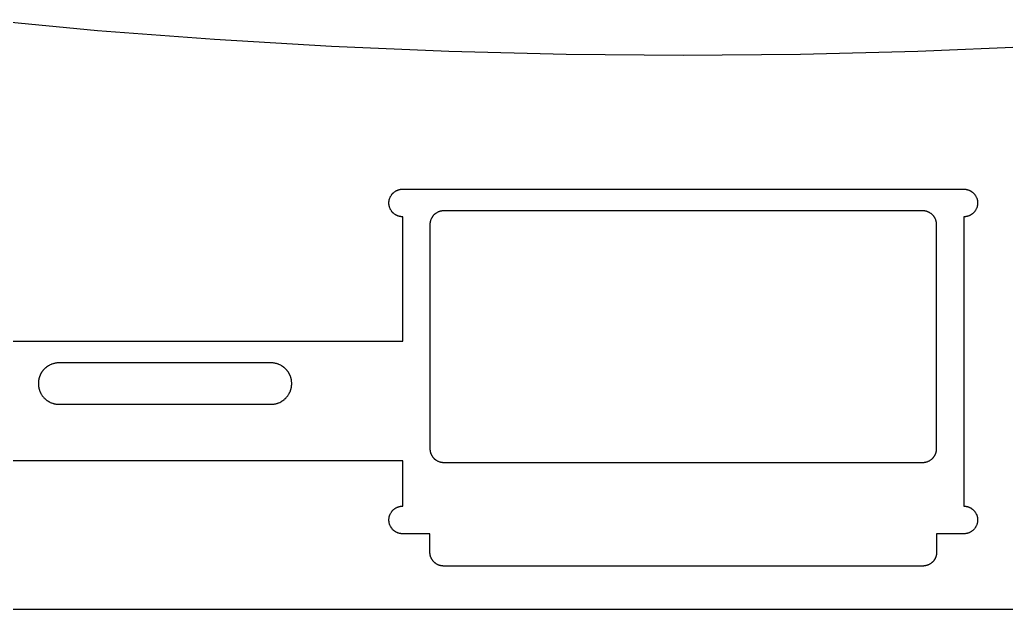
# Model space of a CAD drawing. Header units: metres. Extents: x 0 to 334, y 0 to 488.
# Drawn here: x 95 to 202.1, y 10.9 to 74.9 of the extents above; entities that cross this region are included whole.
import ezdxf

# ---------------------------------------------------------------- set-up
doc = ezdxf.new("R2010")
doc.units = ezdxf.units.M

msp = doc.modelspace()

# ---------------------------------------------------------------- linework, layer by layer
for p, q in [((103.434, 73.6982), (90.7607, 74.8848)), ((116.125, 72.7275), (103.434, 73.6982)), ((128.831, 71.9717), (116.125, 72.7275)), ((141.548, 71.4316), (128.831, 71.9717)), ((205.169, 71.9717), (192.452, 71.4316)), ((154.272, 71.1084), (141.548, 71.4316)), ((167, 71), (154.272, 71.1084)), ((179.728, 71.1084), (167, 71)), ((192.452, 71.4316), (179.728, 71.1084)), ((135.19, 55.6338), (135.226, 55.7041)), ((135.226, 55.7041), (135.238, 55.7275)), ((135.238, 55.7275), (135.251, 55.75)), ((135.251, 55.75), (135.292, 55.8174)), ((135.292, 55.8174), (135.321, 55.8604)), ((135.321, 55.8604), (135.337, 55.8818)), ((135.337, 55.8818), (135.352, 55.9023)), ((135.352, 55.9023), (135.368, 55.9238)), ((135.368, 55.9238), (135.385, 55.9443)), ((135.385, 55.9443), (135.401, 55.9639)), ((135.401, 55.9639), (135.418, 55.9844)), ((135.418, 55.9844), (135.453, 56.0234)), ((135.453, 56.0234), (135.471, 56.042)), ((135.471, 56.042), (135.508, 56.0791)), ((135.508, 56.0791), (135.527, 56.0967)), ((135.527, 56.0967), (135.546, 56.1143)), ((135.546, 56.1143), (135.565, 56.1318)), ((135.565, 56.1318), (135.586, 56.1494)), ((135.586, 56.1494), (135.606, 56.166)), ((135.606, 56.166), (135.627, 56.1816)), ((135.627, 56.1816), (135.647, 56.1982)), ((135.647, 56.1982), (135.668, 56.2139)), ((135.668, 56.2139), (135.711, 56.2432)), ((135.711, 56.2432), (135.733, 56.2578)), ((135.733, 56.2578), (135.755, 56.2725)), ((135.755, 56.2725), (135.777, 56.2861)), ((135.777, 56.2861), (135.8, 56.2988)), ((135.8, 56.2988), (135.823, 56.3115)), ((135.823, 56.3115), (135.846, 56.3242)), ((135.846, 56.3242), (135.869, 56.3369)), ((135.869, 56.3369), (135.893, 56.3486)), ((135.893, 56.3486), (135.939, 56.3701)), ((135.939, 56.3701), (135.964, 56.3809)), ((135.964, 56.3809), (136.013, 56.4004)), ((136.013, 56.4004), (136.062, 56.418)), ((136.062, 56.418), (136.087, 56.4268)), ((136.087, 56.4268), (136.111, 56.4346)), ((136.111, 56.4346), (136.137, 56.4414)), ((136.137, 56.4414), (136.162, 56.4492)), ((136.162, 56.4492), (136.188, 56.4551)), ((136.188, 56.4551), (136.213, 56.4619)), ((136.213, 56.4619), (136.238, 56.4668)), ((136.238, 56.4668), (136.264, 56.4727)), ((136.264, 56.4727), (136.289, 56.4775)), ((136.289, 56.4775), (136.315, 56.4814)), ((136.315, 56.4814), (136.341, 56.4854)), ((136.341, 56.4854), (136.367, 56.4893)), ((136.367, 56.4893), (136.394, 56.4922)), ((136.394, 56.4922), (136.419, 56.4941)), ((136.419, 56.4941), (136.472, 56.498)), ((136.472, 56.498), (136.523, 56.5)), ((136.523, 56.5), (197.477, 56.5)), ((197.477, 56.5), (197.528, 56.498)), ((197.528, 56.498), (197.581, 56.4941)), ((197.581, 56.4941), (197.606, 56.4922)), ((197.606, 56.4922), (197.633, 56.4893)), ((197.633, 56.4893), (197.659, 56.4854)), ((197.659, 56.4854), (197.685, 56.4814)), ((197.685, 56.4814), (197.711, 56.4775)), ((197.711, 56.4775), (197.736, 56.4727)), ((197.736, 56.4727), (197.762, 56.4668)), ((197.762, 56.4668), (197.787, 56.4619)), ((197.787, 56.4619), (197.812, 56.4551)), ((197.812, 56.4551), (197.838, 56.4492)), ((197.838, 56.4492), (197.863, 56.4414)), ((197.863, 56.4414), (197.889, 56.4346)), ((197.889, 56.4346), (197.913, 56.4268)), ((197.913, 56.4268), (197.938, 56.418)), ((197.938, 56.418), (197.987, 56.4004)), ((197.987, 56.4004), (198.036, 56.3809)), ((198.036, 56.3809), (198.061, 56.3701)), ((198.061, 56.3701), (198.107, 56.3486)), ((198.107, 56.3486), (198.131, 56.3369)), ((198.131, 56.3369), (198.154, 56.3242)), ((198.154, 56.3242), (198.177, 56.3115)), ((198.177, 56.3115), (198.2, 56.2988)), ((198.2, 56.2988), (198.223, 56.2861)), ((198.223, 56.2861), (198.245, 56.2725)), ((198.245, 56.2725), (198.267, 56.2578)), ((198.267, 56.2578), (198.289, 56.2432)), ((198.289, 56.2432), (198.332, 56.2139)), ((198.332, 56.2139), (198.353, 56.1982)), ((198.353, 56.1982), (198.373, 56.1816)), ((198.373, 56.1816), (198.394, 56.166)), ((198.394, 56.166), (198.414, 56.1494)), ((198.414, 56.1494), (198.435, 56.1318)), ((198.435, 56.1318), (198.454, 56.1143)), ((198.454, 56.1143), (198.473, 56.0967)), ((198.473, 56.0967), (198.492, 56.0791)), ((198.492, 56.0791), (198.529, 56.042)), ((198.529, 56.042), (198.547, 56.0234)), ((198.547, 56.0234), (198.582, 55.9844)), ((198.582, 55.9844), (198.599, 55.9639)), ((198.599, 55.9639), (198.615, 55.9443)), ((198.615, 55.9443), (198.632, 55.9238)), ((198.632, 55.9238), (198.648, 55.9023)), ((198.648, 55.9023), (198.663, 55.8818)), ((198.663, 55.8818), (198.679, 55.8604)), ((198.679, 55.8604), (198.708, 55.8174)), ((198.708, 55.8174), (198.749, 55.75)), ((198.749, 55.75), (198.762, 55.7275)), ((198.762, 55.7275), (198.774, 55.7041)), ((198.774, 55.7041), (198.81, 55.6338)), ((135.05, 55.0264), (135.052, 55.0781)), ((135.05, 54.9736), (135.05, 55.0264)), ((135.052, 54.9219), (135.05, 54.9736)), ((135.052, 55.0781), (135.056, 55.1309)), ((135.056, 54.8691), (135.052, 54.9219)), ((135.056, 55.1309), (135.059, 55.1572)), ((135.059, 54.8428), (135.056, 54.8691)), ((135.059, 55.1572), (135.062, 55.1826)), ((135.062, 54.8174), (135.059, 54.8428)), ((135.062, 55.1826), (135.064, 55.209)), ((135.064, 54.791), (135.062, 54.8174)), ((135.064, 55.209), (135.068, 55.2344)), ((135.068, 54.7656), (135.064, 54.791)), ((135.068, 55.2344), (135.073, 55.2607)), ((135.073, 54.7393), (135.068, 54.7656)), ((135.073, 55.2607), (135.077, 55.2861)), ((135.077, 54.7139), (135.073, 54.7393)), ((135.077, 55.2861), (135.083, 55.3115)), ((135.083, 54.6885), (135.077, 54.7139)), ((135.083, 55.3115), (135.089, 55.3379)), ((135.089, 54.6621), (135.083, 54.6885)), ((135.089, 55.3379), (135.095, 55.3633)), ((135.095, 54.6367), (135.089, 54.6621)), ((135.095, 55.3633), (135.102, 55.3887)), ((135.102, 54.6113), (135.095, 54.6367)), ((135.102, 55.3887), (135.108, 55.4131)), ((135.108, 55.4131), (135.115, 55.4385)), ((135.115, 55.4385), (135.123, 55.4639)), ((135.123, 55.4639), (135.149, 55.5371)), ((135.149, 55.5371), (135.169, 55.5859)), ((135.169, 55.5859), (135.18, 55.6104)), ((135.18, 55.6104), (135.19, 55.6338)), ((198.81, 55.6338), (198.82, 55.6104)), ((198.82, 55.6104), (198.831, 55.5859)), ((198.831, 55.5859), (198.851, 55.5371)), ((198.851, 55.5371), (198.877, 55.4639)), ((198.877, 55.4639), (198.885, 55.4385)), ((198.885, 55.4385), (198.892, 55.4131)), ((198.892, 55.4131), (198.898, 55.3887)), ((198.898, 55.3887), (198.905, 55.3633)), ((198.905, 54.6367), (198.898, 54.6113)), ((198.905, 55.3633), (198.911, 55.3379)), ((198.911, 54.6621), (198.905, 54.6367)), ((198.911, 55.3379), (198.917, 55.3115)), ((198.917, 54.6885), (198.911, 54.6621)), ((198.917, 55.3115), (198.923, 55.2861)), ((198.923, 54.7139), (198.917, 54.6885)), ((198.923, 55.2861), (198.927, 55.2607)), ((198.927, 54.7393), (198.923, 54.7139)), ((198.927, 55.2607), (198.932, 55.2344)), ((198.932, 54.7656), (198.927, 54.7393)), ((198.932, 55.2344), (198.936, 55.209)), ((198.936, 54.791), (198.932, 54.7656)), ((198.936, 55.209), (198.938, 55.1826)), ((198.938, 54.8174), (198.936, 54.791)), ((198.938, 55.1826), (198.941, 55.1572)), ((198.941, 54.8428), (198.938, 54.8174)), ((198.941, 55.1572), (198.944, 55.1309)), ((198.944, 54.8691), (198.941, 54.8428)), ((198.944, 55.1309), (198.948, 55.0781)), ((198.948, 54.9219), (198.944, 54.8691)), ((198.948, 55.0781), (198.95, 55.0264)), ((198.95, 54.9736), (198.948, 54.9219)), ((198.95, 55.0264), (198.95, 54.9736)), ((135.108, 54.5869), (135.102, 54.6113)), ((135.115, 54.5615), (135.108, 54.5869)), ((135.123, 54.5361), (135.115, 54.5615)), ((135.149, 54.4629), (135.123, 54.5361)), ((135.169, 54.4141), (135.149, 54.4629)), ((135.18, 54.3896), (135.169, 54.4141)), ((135.19, 54.3662), (135.18, 54.3896)), ((135.226, 54.2959), (135.19, 54.3662)), ((135.238, 54.2725), (135.226, 54.2959)), ((135.251, 54.25), (135.238, 54.2725)), ((135.292, 54.1826), (135.251, 54.25)), ((135.321, 54.1396), (135.292, 54.1826)), ((135.337, 54.1182), (135.321, 54.1396)), ((135.352, 54.0977), (135.337, 54.1182)), ((135.368, 54.0762), (135.352, 54.0977)), ((135.385, 54.0557), (135.368, 54.0762)), ((135.401, 54.0361), (135.385, 54.0557)), ((135.418, 54.0156), (135.401, 54.0361)), ((135.453, 53.9766), (135.418, 54.0156)), ((135.471, 53.958), (135.453, 53.9766)), ((135.508, 53.9209), (135.471, 53.958)), ((135.527, 53.9033), (135.508, 53.9209)), ((135.546, 53.8857), (135.527, 53.9033)), ((135.565, 53.8682), (135.546, 53.8857)), ((135.586, 53.8506), (135.565, 53.8682)), ((135.606, 53.834), (135.586, 53.8506)), ((135.627, 53.8184), (135.606, 53.834)), ((135.647, 53.8018), (135.627, 53.8184)), ((135.668, 53.7861), (135.647, 53.8018)), ((135.711, 53.7568), (135.668, 53.7861)), ((135.733, 53.7422), (135.711, 53.7568)), ((135.755, 53.7275), (135.733, 53.7422)), ((135.777, 53.7139), (135.755, 53.7275)), ((135.8, 53.7012), (135.777, 53.7139)), ((135.823, 53.6885), (135.8, 53.7012)), ((135.846, 53.6758), (135.823, 53.6885)), ((135.869, 53.6631), (135.846, 53.6758)), ((135.893, 53.6514), (135.869, 53.6631)), ((135.939, 53.6299), (135.893, 53.6514)), ((135.964, 53.6191), (135.939, 53.6299)), ((136.013, 53.5996), (135.964, 53.6191)), ((136.062, 53.582), (136.013, 53.5996)), ((136.087, 53.5732), (136.062, 53.582)), ((136.111, 53.5654), (136.087, 53.5732)), ((136.137, 53.5586), (136.111, 53.5654)), ((136.162, 53.5508), (136.137, 53.5586)), ((136.188, 53.5449), (136.162, 53.5508)), ((136.213, 53.5381), (136.188, 53.5449)), ((139.802, 53.5479), (139.786, 53.5264)), ((139.818, 53.5684), (139.802, 53.5479)), ((139.834, 53.5889), (139.818, 53.5684)), ((139.851, 53.6094), (139.834, 53.5889)), ((139.903, 53.668), (139.851, 53.6094)), ((139.939, 53.7061), (139.903, 53.668)), ((139.958, 53.7236), (139.939, 53.7061)), ((139.977, 53.7422), (139.958, 53.7236)), ((140.016, 53.7773), (139.977, 53.7422)), ((140.036, 53.7939), (140.016, 53.7773)), ((140.056, 53.8105), (140.036, 53.7939)), ((140.076, 53.8271), (140.056, 53.8105)), ((140.098, 53.8428), (140.076, 53.8271)), ((140.118, 53.8584), (140.098, 53.8428)), ((140.14, 53.874), (140.118, 53.8584)), ((140.183, 53.9033), (140.14, 53.874)), ((140.25, 53.9443), (140.183, 53.9033)), ((140.272, 53.957), (140.25, 53.9443)), ((140.296, 53.9697), (140.272, 53.957)), ((140.366, 54.0049), (140.296, 53.9697)), ((140.39, 54.0156), (140.366, 54.0049)), ((140.414, 54.0254), (140.39, 54.0156)), ((140.438, 54.0361), (140.414, 54.0254)), ((140.463, 54.0449), (140.438, 54.0361)), ((140.487, 54.0547), (140.463, 54.0449)), ((140.512, 54.0635), (140.487, 54.0547)), ((140.536, 54.0713), (140.512, 54.0635)), ((140.587, 54.0869), (140.536, 54.0713)), ((140.611, 54.0938), (140.587, 54.0869)), ((140.637, 54.1006), (140.611, 54.0938)), ((140.662, 54.1064), (140.637, 54.1006)), ((140.688, 54.1123), (140.662, 54.1064)), ((140.739, 54.1221), (140.688, 54.1123)), ((140.766, 54.127), (140.739, 54.1221)), ((140.791, 54.1309), (140.766, 54.127)), ((140.817, 54.1338), (140.791, 54.1309)), ((140.843, 54.1367), (140.817, 54.1338)), ((140.869, 54.1396), (140.843, 54.1367)), ((140.896, 54.1416), (140.869, 54.1396)), ((140.922, 54.1426), (140.896, 54.1416)), ((140.947, 54.1445), (140.922, 54.1426)), ((193.053, 54.1445), (140.947, 54.1445)), ((193.078, 54.1426), (193.053, 54.1445)), ((193.104, 54.1416), (193.078, 54.1426)), ((193.131, 54.1396), (193.104, 54.1416)), ((193.157, 54.1367), (193.131, 54.1396)), ((193.183, 54.1338), (193.157, 54.1367)), ((193.209, 54.1309), (193.183, 54.1338)), ((193.234, 54.127), (193.209, 54.1309)), ((193.261, 54.1221), (193.234, 54.127)), ((193.312, 54.1123), (193.261, 54.1221)), ((193.338, 54.1064), (193.312, 54.1123)), ((193.363, 54.1006), (193.338, 54.1064)), ((193.389, 54.0938), (193.363, 54.1006)), ((193.413, 54.0869), (193.389, 54.0938)), ((193.464, 54.0713), (193.413, 54.0869)), ((193.488, 54.0635), (193.464, 54.0713)), ((193.513, 54.0547), (193.488, 54.0635)), ((193.537, 54.0449), (193.513, 54.0547)), ((193.562, 54.0361), (193.537, 54.0449)), ((193.586, 54.0254), (193.562, 54.0361)), ((193.61, 54.0156), (193.586, 54.0254)), ((193.634, 54.0049), (193.61, 54.0156)), ((193.704, 53.9697), (193.634, 54.0049)), ((193.728, 53.957), (193.704, 53.9697)), ((193.75, 53.9443), (193.728, 53.957)), ((193.817, 53.9033), (193.75, 53.9443)), ((193.86, 53.874), (193.817, 53.9033)), ((193.882, 53.8584), (193.86, 53.874)), ((193.902, 53.8428), (193.882, 53.8584)), ((193.924, 53.8271), (193.902, 53.8428)), ((193.944, 53.8105), (193.924, 53.8271)), ((193.964, 53.7939), (193.944, 53.8105)), ((193.984, 53.7773), (193.964, 53.7939)), ((194.023, 53.7422), (193.984, 53.7773)), ((194.042, 53.7236), (194.023, 53.7422)), ((194.061, 53.7061), (194.042, 53.7236)), ((194.097, 53.668), (194.061, 53.7061)), ((194.149, 53.6094), (194.097, 53.668)), ((194.166, 53.5889), (194.149, 53.6094)), ((194.182, 53.5684), (194.166, 53.5889)), ((194.198, 53.5479), (194.182, 53.5684)), ((194.214, 53.5264), (194.198, 53.5479)), ((197.812, 53.5449), (197.787, 53.5381)), ((197.838, 53.5508), (197.812, 53.5449)), ((197.863, 53.5586), (197.838, 53.5508)), ((197.889, 53.5654), (197.863, 53.5586)), ((197.913, 53.5732), (197.889, 53.5654)), ((197.938, 53.582), (197.913, 53.5732)), ((197.987, 53.5996), (197.938, 53.582)), ((198.036, 53.6191), (197.987, 53.5996)), ((198.061, 53.6299), (198.036, 53.6191)), ((198.107, 53.6514), (198.061, 53.6299)), ((198.131, 53.6631), (198.107, 53.6514)), ((198.154, 53.6758), (198.131, 53.6631)), ((198.177, 53.6885), (198.154, 53.6758)), ((198.2, 53.7012), (198.177, 53.6885)), ((198.223, 53.7139), (198.2, 53.7012)), ((198.245, 53.7275), (198.223, 53.7139)), ((198.267, 53.7422), (198.245, 53.7275)), ((198.289, 53.7568), (198.267, 53.7422)), ((198.332, 53.7861), (198.289, 53.7568)), ((198.353, 53.8018), (198.332, 53.7861)), ((198.373, 53.8184), (198.353, 53.8018)), ((198.394, 53.834), (198.373, 53.8184)), ((198.414, 53.8506), (198.394, 53.834)), ((198.435, 53.8682), (198.414, 53.8506)), ((198.454, 53.8857), (198.435, 53.8682)), ((198.473, 53.9033), (198.454, 53.8857)), ((198.492, 53.9209), (198.473, 53.9033)), ((198.529, 53.958), (198.492, 53.9209)), ((198.547, 53.9766), (198.529, 53.958)), ((198.582, 54.0156), (198.547, 53.9766)), ((198.599, 54.0361), (198.582, 54.0156)), ((198.615, 54.0557), (198.599, 54.0361)), ((198.632, 54.0762), (198.615, 54.0557)), ((198.648, 54.0977), (198.632, 54.0762)), ((198.663, 54.1182), (198.648, 54.0977)), ((198.679, 54.1396), (198.663, 54.1182)), ((198.708, 54.1826), (198.679, 54.1396)), ((198.749, 54.25), (198.708, 54.1826)), ((198.762, 54.2725), (198.749, 54.25)), ((198.774, 54.2959), (198.762, 54.2725)), ((198.81, 54.3662), (198.774, 54.2959)), ((198.82, 54.3896), (198.81, 54.3662)), ((198.831, 54.4141), (198.82, 54.3896)), ((198.851, 54.4629), (198.831, 54.4141)), ((198.877, 54.5361), (198.851, 54.4629)), ((198.885, 54.5615), (198.877, 54.5361)), ((198.892, 54.5869), (198.885, 54.5615)), ((198.898, 54.6113), (198.892, 54.5869)), ((136.238, 53.5332), (136.213, 53.5381)), ((136.264, 53.5273), (136.238, 53.5332)), ((136.289, 53.5225), (136.264, 53.5273)), ((136.315, 53.5186), (136.289, 53.5225)), ((136.341, 53.5146), (136.315, 53.5186)), ((136.367, 53.5107), (136.341, 53.5146)), ((136.394, 53.5078), (136.367, 53.5107)), ((136.419, 53.5059), (136.394, 53.5078)), ((136.472, 53.502), (136.419, 53.5059)), ((136.523, 53.5), (136.472, 53.502)), ((136.55, 53.5), (136.523, 53.5)), ((136.55, 40), (136.55, 53.5)), ((139.502, 52.7236), (139.5, 52.6709)), ((139.5, 52.6709), (139.5, 28.3184)), ((139.504, 52.75), (139.502, 52.7236)), ((139.506, 52.7754), (139.504, 52.75)), ((139.508, 52.8018), (139.506, 52.7754)), ((139.511, 52.8281), (139.508, 52.8018)), ((139.515, 52.8535), (139.511, 52.8281)), ((139.519, 52.8799), (139.515, 52.8535)), ((139.522, 52.9053), (139.519, 52.8799)), ((139.527, 52.9316), (139.522, 52.9053)), ((139.533, 52.957), (139.527, 52.9316)), ((139.538, 52.9824), (139.533, 52.957)), ((139.545, 53.0078), (139.538, 52.9824)), ((139.551, 53.0332), (139.545, 53.0078)), ((139.559, 53.0586), (139.551, 53.0332)), ((139.565, 53.084), (139.559, 53.0586)), ((139.573, 53.1084), (139.565, 53.084)), ((139.582, 53.1338), (139.573, 53.1084)), ((139.6, 53.1826), (139.582, 53.1338)), ((139.619, 53.2314), (139.6, 53.1826)), ((139.63, 53.2549), (139.619, 53.2314)), ((139.641, 53.2793), (139.63, 53.2549)), ((139.651, 53.3027), (139.641, 53.2793)), ((139.663, 53.3262), (139.651, 53.3027)), ((139.676, 53.3496), (139.663, 53.3262)), ((139.701, 53.3945), (139.676, 53.3496)), ((139.714, 53.418), (139.701, 53.3945)), ((139.728, 53.4395), (139.714, 53.418)), ((139.742, 53.4619), (139.728, 53.4395)), ((139.786, 53.5264), (139.742, 53.4619)), ((194.258, 53.4619), (194.214, 53.5264)), ((194.272, 53.4395), (194.258, 53.4619)), ((194.286, 53.418), (194.272, 53.4395)), ((194.299, 53.3945), (194.286, 53.418)), ((194.324, 53.3496), (194.299, 53.3945)), ((194.337, 53.3262), (194.324, 53.3496)), ((194.349, 53.3027), (194.337, 53.3262)), ((194.359, 53.2793), (194.349, 53.3027)), ((194.37, 53.2549), (194.359, 53.2793)), ((194.381, 53.2314), (194.37, 53.2549)), ((194.4, 53.1826), (194.381, 53.2314)), ((194.418, 53.1338), (194.4, 53.1826)), ((194.427, 53.1084), (194.418, 53.1338)), ((194.435, 53.084), (194.427, 53.1084)), ((194.441, 53.0586), (194.435, 53.084)), ((194.449, 53.0332), (194.441, 53.0586)), ((194.455, 53.0078), (194.449, 53.0332)), ((194.462, 52.9824), (194.455, 53.0078)), ((194.467, 52.957), (194.462, 52.9824)), ((194.473, 52.9316), (194.467, 52.957)), ((194.478, 52.9053), (194.473, 52.9316)), ((194.481, 52.8799), (194.478, 52.9053)), ((194.485, 52.8535), (194.481, 52.8799)), ((194.489, 52.8281), (194.485, 52.8535)), ((194.492, 52.8018), (194.489, 52.8281)), ((194.494, 52.7754), (194.492, 52.8018)), ((194.496, 52.75), (194.494, 52.7754)), ((194.498, 52.7236), (194.496, 52.75)), ((194.5, 52.6709), (194.498, 52.7236)), ((194.5, 28.3184), (194.5, 52.6709)), ((197.477, 53.5), (197.45, 53.5)), ((197.45, 53.5), (197.45, 22.0996)), ((197.528, 53.502), (197.477, 53.5)), ((197.581, 53.5059), (197.528, 53.502)), ((197.606, 53.5078), (197.581, 53.5059)), ((197.633, 53.5107), (197.606, 53.5078)), ((197.659, 53.5146), (197.633, 53.5107)), ((197.685, 53.5186), (197.659, 53.5146)), ((197.711, 53.5225), (197.685, 53.5186)), ((197.736, 53.5273), (197.711, 53.5225)), ((197.762, 53.5332), (197.736, 53.5273)), ((197.787, 53.5381), (197.762, 53.5332)), ((75.2002, 40), (136.55, 40)), ((98.4072, 37.4863), (98.2988, 37.4395)), ((98.4434, 37.501), (98.4072, 37.4863)), ((98.4805, 37.5146), (98.4434, 37.501)), ((98.5547, 37.54), (98.4805, 37.5146)), ((98.5918, 37.5518), (98.5547, 37.54)), ((98.668, 37.5732), (98.5918, 37.5518)), ((98.7441, 37.5928), (98.668, 37.5732)), ((98.8203, 37.6084), (98.7441, 37.5928)), ((98.8594, 37.6162), (98.8203, 37.6084)), ((98.8984, 37.6221), (98.8594, 37.6162)), ((98.9365, 37.6279), (98.8984, 37.6221)), ((99.0146, 37.6377), (98.9365, 37.6279)), ((99.0537, 37.6416), (99.0146, 37.6377)), ((99.0928, 37.6445), (99.0537, 37.6416)), ((99.1318, 37.6465), (99.0928, 37.6445)), ((99.1719, 37.6484), (99.1318, 37.6465)), ((99.25, 37.6504), (99.1719, 37.6484)), ((122.25, 37.6504), (99.25, 37.6504)), ((122.328, 37.6484), (122.25, 37.6504)), ((122.368, 37.6465), (122.328, 37.6484)), ((122.407, 37.6445), (122.368, 37.6465)), ((122.446, 37.6416), (122.407, 37.6445)), ((122.485, 37.6377), (122.446, 37.6416)), ((122.563, 37.6279), (122.485, 37.6377)), ((122.602, 37.6221), (122.563, 37.6279)), ((122.641, 37.6162), (122.602, 37.6221)), ((122.68, 37.6084), (122.641, 37.6162)), ((122.756, 37.5928), (122.68, 37.6084)), ((122.832, 37.5732), (122.756, 37.5928)), ((122.908, 37.5518), (122.832, 37.5732)), ((122.945, 37.54), (122.908, 37.5518)), ((123.02, 37.5146), (122.945, 37.54)), ((123.057, 37.501), (123.02, 37.5146)), ((123.093, 37.4863), (123.057, 37.501)), ((123.201, 37.4395), (123.093, 37.4863)), ((97.2451, 36.4219), (97.2275, 36.3867)), ((97.2637, 36.4561), (97.2451, 36.4219)), ((97.2822, 36.4912), (97.2637, 36.4561)), ((97.3018, 36.5254), (97.2822, 36.4912)), ((97.3213, 36.5586), (97.3018, 36.5254)), ((97.3418, 36.5928), (97.3213, 36.5586)), ((97.3633, 36.625), (97.3418, 36.5928)), ((97.3848, 36.6582), (97.3633, 36.625)), ((97.4297, 36.7227), (97.3848, 36.6582)), ((97.4766, 36.7852), (97.4297, 36.7227)), ((97.501, 36.8164), (97.4766, 36.7852)), ((97.5264, 36.8467), (97.501, 36.8164)), ((97.5518, 36.876), (97.5264, 36.8467)), ((97.6045, 36.9346), (97.5518, 36.876)), ((97.6592, 36.9912), (97.6045, 36.9346)), ((97.7158, 37.0459), (97.6592, 36.9912)), ((97.7441, 37.0723), (97.7158, 37.0459)), ((97.7734, 37.0977), (97.7441, 37.0723)), ((97.8037, 37.124), (97.7734, 37.0977)), ((97.834, 37.1484), (97.8037, 37.124)), ((97.8652, 37.1729), (97.834, 37.1484)), ((97.8955, 37.1973), (97.8652, 37.1729)), ((97.9277, 37.2207), (97.8955, 37.1973)), ((97.959, 37.2432), (97.9277, 37.2207)), ((97.9922, 37.2656), (97.959, 37.2432)), ((98.0244, 37.2871), (97.9922, 37.2656)), ((98.0576, 37.3086), (98.0244, 37.2871)), ((98.0908, 37.3291), (98.0576, 37.3086)), ((98.1592, 37.3682), (98.0908, 37.3291)), ((98.1934, 37.3867), (98.1592, 37.3682)), ((98.2988, 37.4395), (98.1934, 37.3867)), ((123.307, 37.3867), (123.201, 37.4395)), ((123.341, 37.3682), (123.307, 37.3867)), ((123.409, 37.3291), (123.341, 37.3682)), ((123.442, 37.3086), (123.409, 37.3291)), ((123.476, 37.2871), (123.442, 37.3086)), ((123.508, 37.2656), (123.476, 37.2871)), ((123.541, 37.2432), (123.508, 37.2656)), ((123.572, 37.2207), (123.541, 37.2432)), ((123.604, 37.1973), (123.572, 37.2207)), ((123.635, 37.1729), (123.604, 37.1973)), ((123.666, 37.1484), (123.635, 37.1729)), ((123.696, 37.124), (123.666, 37.1484)), ((123.727, 37.0977), (123.696, 37.124)), ((123.756, 37.0723), (123.727, 37.0977)), ((123.784, 37.0459), (123.756, 37.0723)), ((123.841, 36.9912), (123.784, 37.0459)), ((123.896, 36.9346), (123.841, 36.9912)), ((123.948, 36.876), (123.896, 36.9346)), ((123.974, 36.8467), (123.948, 36.876)), ((123.999, 36.8164), (123.974, 36.8467)), ((124.023, 36.7852), (123.999, 36.8164)), ((124.07, 36.7227), (124.023, 36.7852)), ((124.115, 36.6582), (124.07, 36.7227)), ((124.137, 36.625), (124.115, 36.6582)), ((124.158, 36.5928), (124.137, 36.625)), ((124.179, 36.5586), (124.158, 36.5928)), ((124.198, 36.5254), (124.179, 36.5586)), ((124.218, 36.4912), (124.198, 36.5254)), ((124.236, 36.4561), (124.218, 36.4912)), ((124.255, 36.4219), (124.236, 36.4561)), ((124.272, 36.3867), (124.255, 36.4219)), ((97.001, 35.4785), (97, 35.4395)), ((97, 35.4395), (97, 35.3604)), ((97, 35.3604), (97.001, 35.3213)), ((97.0029, 35.5176), (97.001, 35.4785)), ((97.0088, 35.5957), (97.0029, 35.5176)), ((97.0166, 35.6738), (97.0088, 35.5957)), ((97.0215, 35.7129), (97.0166, 35.6738)), ((97.0273, 35.752), (97.0215, 35.7129)), ((97.0342, 35.791), (97.0273, 35.752)), ((97.041, 35.8291), (97.0342, 35.791)), ((97.0488, 35.8682), (97.041, 35.8291)), ((97.0664, 35.9443), (97.0488, 35.8682)), ((97.0771, 35.9824), (97.0664, 35.9443)), ((97.0869, 36.0205), (97.0771, 35.9824)), ((97.0986, 36.0576), (97.0869, 36.0205)), ((97.1104, 36.0957), (97.0986, 36.0576)), ((97.1357, 36.1699), (97.1104, 36.0957)), ((97.1494, 36.2061), (97.1357, 36.1699)), ((97.1641, 36.2432), (97.1494, 36.2061)), ((97.1787, 36.2793), (97.1641, 36.2432)), ((97.1943, 36.3154), (97.1787, 36.2793)), ((97.2109, 36.3506), (97.1943, 36.3154)), ((97.2275, 36.3867), (97.2109, 36.3506)), ((124.289, 36.3506), (124.272, 36.3867)), ((124.306, 36.3154), (124.289, 36.3506)), ((124.321, 36.2793), (124.306, 36.3154)), ((124.336, 36.2432), (124.321, 36.2793)), ((124.351, 36.2061), (124.336, 36.2432)), ((124.364, 36.1699), (124.351, 36.2061)), ((124.39, 36.0957), (124.364, 36.1699)), ((124.401, 36.0576), (124.39, 36.0957)), ((124.413, 36.0205), (124.401, 36.0576)), ((124.423, 35.9824), (124.413, 36.0205)), ((124.434, 35.9443), (124.423, 35.9824)), ((124.451, 35.8682), (124.434, 35.9443)), ((124.459, 35.8291), (124.451, 35.8682)), ((124.466, 35.791), (124.459, 35.8291)), ((124.473, 35.752), (124.466, 35.791)), ((124.479, 35.7129), (124.473, 35.752)), ((124.483, 35.6738), (124.479, 35.7129)), ((124.491, 35.5957), (124.483, 35.6738)), ((124.497, 35.5176), (124.491, 35.5957)), ((124.499, 35.4785), (124.497, 35.5176)), ((124.5, 35.4395), (124.499, 35.4785)), ((124.499, 35.3213), (124.5, 35.3604)), ((124.5, 35.3604), (124.5, 35.4395)), ((97.001, 35.3213), (97.0029, 35.2822)), ((97.0029, 35.2822), (97.0088, 35.2041)), ((97.0088, 35.2041), (97.0166, 35.126)), ((97.0166, 35.126), (97.0215, 35.0869)), ((97.0215, 35.0869), (97.0273, 35.0479)), ((97.0273, 35.0479), (97.0342, 35.0098)), ((97.0342, 35.0098), (97.041, 34.9707)), ((97.041, 34.9707), (97.0488, 34.9326)), ((97.0488, 34.9326), (97.0576, 34.8936)), ((97.0576, 34.8936), (97.0664, 34.8555)), ((97.0664, 34.8555), (97.0771, 34.8174)), ((97.0771, 34.8174), (97.0869, 34.7803)), ((97.0869, 34.7803), (97.0986, 34.7422)), ((97.0986, 34.7422), (97.1104, 34.7051)), ((97.1104, 34.7051), (97.123, 34.667)), ((97.123, 34.667), (97.1357, 34.6309)), ((97.1357, 34.6309), (97.1494, 34.5938)), ((97.1494, 34.5938), (97.1641, 34.5576)), ((97.1641, 34.5576), (97.1787, 34.5205)), ((97.1787, 34.5205), (97.1943, 34.4844)), ((97.1943, 34.4844), (97.2275, 34.4141)), ((97.2275, 34.4141), (97.2451, 34.3789)), ((97.2451, 34.3789), (97.2637, 34.3438)), ((97.2637, 34.3438), (97.2822, 34.3096)), ((97.2822, 34.3096), (97.3213, 34.2412)), ((124.179, 34.2412), (124.218, 34.3096)), ((124.218, 34.3096), (124.236, 34.3438)), ((124.236, 34.3438), (124.255, 34.3789)), ((124.255, 34.3789), (124.272, 34.4141)), ((124.272, 34.4141), (124.306, 34.4844)), ((124.306, 34.4844), (124.321, 34.5205)), ((124.321, 34.5205), (124.336, 34.5576)), ((124.336, 34.5576), (124.351, 34.5938)), ((124.351, 34.5938), (124.364, 34.6309)), ((124.364, 34.6309), (124.377, 34.667)), ((124.377, 34.667), (124.39, 34.7051)), ((124.39, 34.7051), (124.401, 34.7422)), ((124.401, 34.7422), (124.413, 34.7803)), ((124.413, 34.7803), (124.423, 34.8174)), ((124.423, 34.8174), (124.434, 34.8555)), ((124.434, 34.8555), (124.442, 34.8936)), ((124.442, 34.8936), (124.451, 34.9326)), ((124.451, 34.9326), (124.459, 34.9707)), ((124.459, 34.9707), (124.466, 35.0098)), ((124.466, 35.0098), (124.473, 35.0479)), ((124.473, 35.0479), (124.479, 35.0869)), ((124.479, 35.0869), (124.483, 35.126)), ((124.483, 35.126), (124.491, 35.2041)), ((124.491, 35.2041), (124.497, 35.2822)), ((124.497, 35.2822), (124.499, 35.3213)), ((97.3213, 34.2412), (97.3418, 34.208)), ((97.3418, 34.208), (97.3848, 34.1416)), ((97.3848, 34.1416), (97.4297, 34.0771)), ((97.4297, 34.0771), (97.4766, 34.0146)), ((97.4766, 34.0146), (97.501, 33.9844)), ((97.501, 33.9844), (97.5518, 33.9238)), ((97.5518, 33.9238), (97.6045, 33.8652)), ((97.6045, 33.8652), (97.6592, 33.8086)), ((97.6592, 33.8086), (97.6875, 33.7812)), ((97.6875, 33.7812), (97.7158, 33.7549)), ((97.7158, 33.7549), (97.7441, 33.7275)), ((97.7441, 33.7275), (97.7734, 33.7021)), ((97.7734, 33.7021), (97.834, 33.6514)), ((97.834, 33.6514), (97.8652, 33.627)), ((97.8652, 33.627), (97.8955, 33.6035)), ((97.8955, 33.6035), (97.9277, 33.5801)), ((97.9277, 33.5801), (97.959, 33.5566)), ((97.959, 33.5566), (97.9922, 33.5342)), ((97.9922, 33.5342), (98.0244, 33.5127)), ((98.0244, 33.5127), (98.0908, 33.4717)), ((98.0908, 33.4717), (98.125, 33.4512)), ((98.125, 33.4512), (98.1592, 33.4316)), ((98.1592, 33.4316), (98.1934, 33.4131)), ((98.1934, 33.4131), (98.2988, 33.3604)), ((98.2988, 33.3604), (98.4072, 33.3135)), ((98.4072, 33.3135), (98.4434, 33.2998)), ((98.4434, 33.2998), (98.5176, 33.2725)), ((98.5176, 33.2725), (98.5547, 33.2598)), ((98.5547, 33.2598), (98.5918, 33.248)), ((98.5918, 33.248), (98.668, 33.2266)), ((98.668, 33.2266), (98.7061, 33.2168)), ((98.7061, 33.2168), (98.7822, 33.1992)), ((98.7822, 33.1992), (98.8203, 33.1914)), ((122.68, 33.1914), (122.718, 33.1992)), ((122.718, 33.1992), (122.794, 33.2168)), ((122.794, 33.2168), (122.832, 33.2266)), ((122.832, 33.2266), (122.908, 33.248)), ((122.908, 33.248), (122.945, 33.2598)), ((122.945, 33.2598), (122.982, 33.2725)), ((122.982, 33.2725), (123.057, 33.2998)), ((123.057, 33.2998), (123.093, 33.3135)), ((123.093, 33.3135), (123.201, 33.3604)), ((123.201, 33.3604), (123.307, 33.4131)), ((123.307, 33.4131), (123.341, 33.4316)), ((123.341, 33.4316), (123.375, 33.4512)), ((123.375, 33.4512), (123.409, 33.4717)), ((123.409, 33.4717), (123.476, 33.5127)), ((123.476, 33.5127), (123.508, 33.5342)), ((123.508, 33.5342), (123.541, 33.5566)), ((123.541, 33.5566), (123.572, 33.5801)), ((123.572, 33.5801), (123.604, 33.6035)), ((123.604, 33.6035), (123.635, 33.627)), ((123.635, 33.627), (123.666, 33.6514)), ((123.666, 33.6514), (123.727, 33.7021)), ((123.727, 33.7021), (123.756, 33.7275)), ((123.756, 33.7275), (123.784, 33.7549)), ((123.784, 33.7549), (123.812, 33.7812)), ((123.812, 33.7812), (123.841, 33.8086)), ((123.841, 33.8086), (123.896, 33.8652)), ((123.896, 33.8652), (123.948, 33.9238)), ((123.948, 33.9238), (123.999, 33.9844)), ((123.999, 33.9844), (124.023, 34.0146)), ((124.023, 34.0146), (124.07, 34.0771)), ((124.07, 34.0771), (124.115, 34.1416)), ((124.115, 34.1416), (124.158, 34.208)), ((124.158, 34.208), (124.179, 34.2412)), ((98.8203, 33.1914), (98.8984, 33.1777)), ((98.8984, 33.1777), (98.9365, 33.1719)), ((98.9365, 33.1719), (99.0146, 33.1621)), ((99.0146, 33.1621), (99.0537, 33.1582)), ((99.0537, 33.1582), (99.0928, 33.1553)), ((99.0928, 33.1553), (99.1318, 33.1533)), ((99.1318, 33.1533), (99.1719, 33.1514)), ((99.1719, 33.1514), (99.2109, 33.1504)), ((99.2109, 33.1504), (122.289, 33.1504)), ((122.289, 33.1504), (122.328, 33.1514)), ((122.328, 33.1514), (122.368, 33.1533)), ((122.368, 33.1533), (122.407, 33.1553)), ((122.407, 33.1553), (122.446, 33.1582)), ((122.446, 33.1582), (122.485, 33.1621)), ((122.485, 33.1621), (122.563, 33.1719)), ((122.563, 33.1719), (122.602, 33.1777)), ((122.602, 33.1777), (122.68, 33.1914)), ((139.5, 28.3184), (139.502, 28.2666)), ((139.502, 28.2666), (139.506, 28.2139)), ((139.506, 28.2139), (139.508, 28.1885)), ((139.508, 28.1885), (139.511, 28.1621)), ((139.511, 28.1621), (139.515, 28.1367)), ((139.515, 28.1367), (139.519, 28.1104)), ((139.519, 28.1104), (139.522, 28.085)), ((139.522, 28.085), (139.527, 28.0586)), ((139.527, 28.0586), (139.533, 28.0332)), ((139.533, 28.0332), (139.538, 28.0078)), ((139.538, 28.0078), (139.545, 27.9824)), ((139.545, 27.9824), (139.551, 27.957)), ((139.551, 27.957), (139.559, 27.9316)), ((139.559, 27.9316), (139.565, 27.9062)), ((139.565, 27.9062), (139.573, 27.8818)), ((139.573, 27.8818), (139.582, 27.8564)), ((139.582, 27.8564), (139.6, 27.8076)), ((194.4, 27.8076), (194.418, 27.8564)), ((194.418, 27.8564), (194.427, 27.8818)), ((194.427, 27.8818), (194.435, 27.9062)), ((194.435, 27.9062), (194.441, 27.9316)), ((194.441, 27.9316), (194.449, 27.957)), ((194.449, 27.957), (194.455, 27.9824)), ((194.455, 27.9824), (194.462, 28.0078)), ((194.462, 28.0078), (194.467, 28.0332)), ((194.467, 28.0332), (194.473, 28.0586)), ((194.473, 28.0586), (194.478, 28.085)), ((194.478, 28.085), (194.481, 28.1104)), ((194.481, 28.1104), (194.485, 28.1367)), ((194.485, 28.1367), (194.489, 28.1621)), ((194.489, 28.1621), (194.492, 28.1885)), ((194.492, 28.1885), (194.494, 28.2139)), ((194.494, 28.2139), (194.498, 28.2666)), ((194.498, 28.2666), (194.5, 28.3184)), ((136.55, 27), (75.2002, 27)), ((136.55, 22.0996), (136.55, 27)), ((139.6, 27.8076), (139.619, 27.7588)), ((139.619, 27.7588), (139.63, 27.7354)), ((139.63, 27.7354), (139.641, 27.7109)), ((139.641, 27.7109), (139.651, 27.6875)), ((139.651, 27.6875), (139.663, 27.6641)), ((139.663, 27.6641), (139.676, 27.6406)), ((139.676, 27.6406), (139.688, 27.6182)), ((139.688, 27.6182), (139.701, 27.5947)), ((139.701, 27.5947), (139.714, 27.5723)), ((139.714, 27.5723), (139.728, 27.5498)), ((139.728, 27.5498), (139.742, 27.5283)), ((139.742, 27.5283), (139.757, 27.5059)), ((139.757, 27.5059), (139.786, 27.4629)), ((139.786, 27.4629), (139.802, 27.4424)), ((139.802, 27.4424), (139.818, 27.4219)), ((139.818, 27.4219), (139.834, 27.4014)), ((139.834, 27.4014), (139.851, 27.3809)), ((139.851, 27.3809), (139.868, 27.3613)), ((139.868, 27.3613), (139.886, 27.3408)), ((139.886, 27.3408), (139.903, 27.3223)), ((139.903, 27.3223), (139.921, 27.3027)), ((139.921, 27.3027), (139.958, 27.2656)), ((139.958, 27.2656), (139.977, 27.248)), ((139.977, 27.248), (140.016, 27.2129)), ((140.016, 27.2129), (140.036, 27.1963)), ((140.036, 27.1963), (140.056, 27.1797)), ((140.056, 27.1797), (140.076, 27.1631)), ((140.076, 27.1631), (140.098, 27.1475)), ((140.098, 27.1475), (140.118, 27.1318)), ((140.118, 27.1318), (140.14, 27.1162)), ((140.14, 27.1162), (140.183, 27.0869)), ((140.183, 27.0869), (140.25, 27.0459)), ((140.25, 27.0459), (140.272, 27.0332)), ((140.272, 27.0332), (140.296, 27.0205)), ((140.296, 27.0205), (140.366, 26.9854)), ((140.366, 26.9854), (140.39, 26.9746)), ((140.39, 26.9746), (140.414, 26.9639)), ((140.414, 26.9639), (140.463, 26.9443)), ((140.463, 26.9443), (140.536, 26.918)), ((140.536, 26.918), (140.562, 26.9102)), ((140.562, 26.9102), (140.587, 26.9033)), ((140.587, 26.9033), (140.611, 26.8965)), ((140.611, 26.8965), (140.637, 26.8896)), ((140.637, 26.8896), (140.662, 26.8838)), ((140.662, 26.8838), (140.688, 26.8779)), ((140.688, 26.8779), (140.739, 26.8682)), ((140.739, 26.8682), (140.766, 26.8633)), ((140.766, 26.8633), (140.791, 26.8594)), ((140.791, 26.8594), (140.817, 26.8564)), ((140.817, 26.8564), (140.843, 26.8535)), ((140.843, 26.8535), (140.869, 26.8506)), ((140.869, 26.8506), (140.922, 26.8467)), ((140.922, 26.8467), (140.947, 26.8457)), ((140.947, 26.8457), (140.974, 26.8457)), ((140.974, 26.8457), (141, 26.8447)), ((141, 26.8447), (193, 26.8447)), ((193, 26.8447), (193.026, 26.8457)), ((193.026, 26.8457), (193.053, 26.8457)), ((193.053, 26.8457), (193.078, 26.8467)), ((193.078, 26.8467), (193.131, 26.8506)), ((193.131, 26.8506), (193.157, 26.8535)), ((193.157, 26.8535), (193.183, 26.8564)), ((193.183, 26.8564), (193.209, 26.8594)), ((193.209, 26.8594), (193.234, 26.8633)), ((193.234, 26.8633), (193.261, 26.8682)), ((193.261, 26.8682), (193.312, 26.8779)), ((193.312, 26.8779), (193.338, 26.8838)), ((193.338, 26.8838), (193.363, 26.8896)), ((193.363, 26.8896), (193.389, 26.8965)), ((193.389, 26.8965), (193.413, 26.9033)), ((193.413, 26.9033), (193.438, 26.9102)), ((193.438, 26.9102), (193.464, 26.918)), ((193.464, 26.918), (193.537, 26.9443)), ((193.537, 26.9443), (193.586, 26.9639)), ((193.586, 26.9639), (193.61, 26.9746)), ((193.61, 26.9746), (193.634, 26.9854)), ((193.634, 26.9854), (193.704, 27.0205)), ((193.704, 27.0205), (193.728, 27.0332)), ((193.728, 27.0332), (193.75, 27.0459)), ((193.75, 27.0459), (193.817, 27.0869)), ((193.817, 27.0869), (193.86, 27.1162)), ((193.86, 27.1162), (193.882, 27.1318)), ((193.882, 27.1318), (193.902, 27.1475)), ((193.902, 27.1475), (193.924, 27.1631)), ((193.924, 27.1631), (193.944, 27.1797)), ((193.944, 27.1797), (193.964, 27.1963)), ((193.964, 27.1963), (193.984, 27.2129)), ((193.984, 27.2129), (194.023, 27.248)), ((194.023, 27.248), (194.042, 27.2656)), ((194.042, 27.2656), (194.079, 27.3027)), ((194.079, 27.3027), (194.097, 27.3223)), ((194.097, 27.3223), (194.114, 27.3408)), ((194.114, 27.3408), (194.132, 27.3613)), ((194.132, 27.3613), (194.149, 27.3809)), ((194.149, 27.3809), (194.166, 27.4014)), ((194.166, 27.4014), (194.182, 27.4219)), ((194.182, 27.4219), (194.198, 27.4424)), ((194.198, 27.4424), (194.214, 27.4629)), ((194.214, 27.4629), (194.243, 27.5059)), ((194.243, 27.5059), (194.258, 27.5283)), ((194.258, 27.5283), (194.272, 27.5498)), ((194.272, 27.5498), (194.286, 27.5723)), ((194.286, 27.5723), (194.299, 27.5947)), ((194.299, 27.5947), (194.312, 27.6182)), ((194.312, 27.6182), (194.324, 27.6406)), ((194.324, 27.6406), (194.337, 27.6641)), ((194.337, 27.6641), (194.349, 27.6875)), ((194.349, 27.6875), (194.359, 27.7109)), ((194.359, 27.7109), (194.37, 27.7354)), ((194.37, 27.7354), (194.381, 27.7588)), ((194.381, 27.7588), (194.4, 27.8076)), ((135.251, 21.3496), (135.292, 21.417)), ((135.292, 21.417), (135.321, 21.46)), ((135.321, 21.46), (135.337, 21.4814)), ((135.337, 21.4814), (135.352, 21.5029)), ((135.352, 21.5029), (135.401, 21.5645)), ((135.401, 21.5645), (135.418, 21.584)), ((135.418, 21.584), (135.453, 21.623)), ((135.453, 21.623), (135.489, 21.6611)), ((135.489, 21.6611), (135.546, 21.7148)), ((135.546, 21.7148), (135.565, 21.7324)), ((135.565, 21.7324), (135.627, 21.7822)), ((135.627, 21.7822), (135.668, 21.8135)), ((135.668, 21.8135), (135.689, 21.8291)), ((135.689, 21.8291), (135.711, 21.8438)), ((135.711, 21.8438), (135.733, 21.8584)), ((135.733, 21.8584), (135.755, 21.8721)), ((135.755, 21.8721), (135.8, 21.8994)), ((135.8, 21.8994), (135.823, 21.9121)), ((135.823, 21.9121), (135.846, 21.9248)), ((135.846, 21.9248), (135.893, 21.9482)), ((135.893, 21.9482), (135.916, 21.959)), ((135.916, 21.959), (135.939, 21.9707)), ((135.939, 21.9707), (135.964, 21.9805)), ((135.964, 21.9805), (135.988, 21.9912)), ((135.988, 21.9912), (136.013, 22)), ((136.013, 22), (136.037, 22.0098)), ((136.037, 22.0098), (136.062, 22.0186)), ((136.062, 22.0186), (136.087, 22.0264)), ((136.087, 22.0264), (136.111, 22.0342)), ((136.111, 22.0342), (136.137, 22.042)), ((136.137, 22.042), (136.188, 22.0557)), ((136.188, 22.0557), (136.238, 22.0674)), ((136.238, 22.0674), (136.289, 22.0771)), ((136.289, 22.0771), (136.315, 22.0811)), ((136.315, 22.0811), (136.341, 22.085)), ((136.341, 22.085), (136.367, 22.0889)), ((136.367, 22.0889), (136.394, 22.0918)), ((136.394, 22.0918), (136.419, 22.0947)), ((136.419, 22.0947), (136.445, 22.0967)), ((136.445, 22.0967), (136.498, 22.0986)), ((136.498, 22.0986), (136.523, 22.0996)), ((136.523, 22.0996), (136.55, 22.0996)), ((197.45, 22.0996), (197.477, 22.0996)), ((197.477, 22.0996), (197.502, 22.0986)), ((197.502, 22.0986), (197.555, 22.0967)), ((197.555, 22.0967), (197.581, 22.0947)), ((197.581, 22.0947), (197.606, 22.0918)), ((197.606, 22.0918), (197.633, 22.0889)), ((197.633, 22.0889), (197.659, 22.085)), ((197.659, 22.085), (197.685, 22.0811)), ((197.685, 22.0811), (197.711, 22.0771)), ((197.711, 22.0771), (197.762, 22.0674)), ((197.762, 22.0674), (197.812, 22.0557)), ((197.812, 22.0557), (197.863, 22.042)), ((197.863, 22.042), (197.889, 22.0342)), ((197.889, 22.0342), (197.913, 22.0264)), ((197.913, 22.0264), (197.938, 22.0186)), ((197.938, 22.0186), (197.963, 22.0098)), ((197.963, 22.0098), (197.987, 22)), ((197.987, 22), (198.012, 21.9912)), ((198.012, 21.9912), (198.036, 21.9805)), ((198.036, 21.9805), (198.061, 21.9707)), ((198.061, 21.9707), (198.084, 21.959)), ((198.084, 21.959), (198.107, 21.9482)), ((198.107, 21.9482), (198.154, 21.9248)), ((198.154, 21.9248), (198.177, 21.9121)), ((198.177, 21.9121), (198.2, 21.8994)), ((198.2, 21.8994), (198.245, 21.8721)), ((198.245, 21.8721), (198.267, 21.8584)), ((198.267, 21.8584), (198.289, 21.8438)), ((198.289, 21.8438), (198.311, 21.8291)), ((198.311, 21.8291), (198.332, 21.8135)), ((198.332, 21.8135), (198.373, 21.7822)), ((198.373, 21.7822), (198.435, 21.7324)), ((198.435, 21.7324), (198.454, 21.7148)), ((198.454, 21.7148), (198.511, 21.6611)), ((198.511, 21.6611), (198.547, 21.623)), ((198.547, 21.623), (198.582, 21.584)), ((198.582, 21.584), (198.599, 21.5645)), ((198.599, 21.5645), (198.648, 21.5029)), ((198.648, 21.5029), (198.663, 21.4814)), ((198.663, 21.4814), (198.679, 21.46)), ((198.679, 21.46), (198.708, 21.417)), ((198.708, 21.417), (198.749, 21.3496)), ((135.05, 20.626), (135.052, 20.6787)), ((135.05, 20.5742), (135.05, 20.626)), ((135.052, 20.5215), (135.05, 20.5742)), ((135.052, 20.6787), (135.054, 20.7051)), ((135.054, 20.4951), (135.052, 20.5215)), ((135.054, 20.7051), (135.056, 20.7305)), ((135.056, 20.4697), (135.054, 20.4951)), ((135.056, 20.7305), (135.062, 20.7832)), ((135.062, 20.417), (135.056, 20.4697)), ((135.062, 20.7832), (135.064, 20.8086)), ((135.064, 20.3916), (135.062, 20.417)), ((135.064, 20.8086), (135.068, 20.835)), ((135.068, 20.3652), (135.064, 20.3916)), ((135.068, 20.835), (135.073, 20.8604)), ((135.073, 20.3398), (135.068, 20.3652)), ((135.073, 20.8604), (135.077, 20.8857)), ((135.077, 20.8857), (135.083, 20.9121)), ((135.083, 20.9121), (135.095, 20.9629)), ((135.095, 20.9629), (135.108, 21.0137)), ((135.108, 21.0137), (135.115, 21.0381)), ((135.115, 21.0381), (135.123, 21.0635)), ((135.123, 21.0635), (135.132, 21.0879)), ((135.132, 21.0879), (135.141, 21.1133)), ((135.141, 21.1133), (135.149, 21.1377)), ((135.149, 21.1377), (135.169, 21.1865)), ((135.169, 21.1865), (135.18, 21.21)), ((135.18, 21.21), (135.19, 21.2344)), ((135.19, 21.2344), (135.226, 21.3047)), ((135.226, 21.3047), (135.251, 21.3496)), ((198.749, 21.3496), (198.774, 21.3047)), ((198.774, 21.3047), (198.81, 21.2344)), ((198.81, 21.2344), (198.82, 21.21)), ((198.82, 21.21), (198.831, 21.1865)), ((198.831, 21.1865), (198.851, 21.1377)), ((198.851, 21.1377), (198.859, 21.1133)), ((198.859, 21.1133), (198.868, 21.0879)), ((198.868, 21.0879), (198.877, 21.0635)), ((198.877, 21.0635), (198.885, 21.0381)), ((198.885, 21.0381), (198.892, 21.0137)), ((198.892, 21.0137), (198.905, 20.9629)), ((198.905, 20.9629), (198.917, 20.9121)), ((198.917, 20.9121), (198.923, 20.8857)), ((198.923, 20.8857), (198.927, 20.8604)), ((198.927, 20.8604), (198.932, 20.835)), ((198.932, 20.3652), (198.927, 20.3398)), ((198.932, 20.835), (198.936, 20.8086)), ((198.936, 20.3916), (198.932, 20.3652)), ((198.936, 20.8086), (198.938, 20.7832)), ((198.938, 20.417), (198.936, 20.3916)), ((198.938, 20.7832), (198.944, 20.7305)), ((198.944, 20.4697), (198.938, 20.417)), ((198.944, 20.7305), (198.946, 20.7051)), ((198.946, 20.4951), (198.944, 20.4697)), ((198.946, 20.7051), (198.948, 20.6787)), ((198.948, 20.5215), (198.946, 20.4951)), ((198.948, 20.6787), (198.95, 20.626)), ((198.95, 20.5742), (198.948, 20.5215)), ((198.95, 20.626), (198.95, 20.5742)), ((135.077, 20.3135), (135.073, 20.3398)), ((135.095, 20.2373), (135.077, 20.3135)), ((135.115, 20.1611), (135.095, 20.2373)), ((135.123, 20.1367), (135.115, 20.1611)), ((135.132, 20.1113), (135.123, 20.1367)), ((135.149, 20.0625), (135.132, 20.1113)), ((135.169, 20.0137), (135.149, 20.0625)), ((135.18, 19.9902), (135.169, 20.0137)), ((135.19, 19.9658), (135.18, 19.9902)), ((135.226, 19.8955), (135.19, 19.9658)), ((135.238, 19.873), (135.226, 19.8955)), ((135.251, 19.8496), (135.238, 19.873)), ((135.278, 19.8047), (135.251, 19.8496)), ((135.292, 19.7832), (135.278, 19.8047)), ((135.307, 19.7607), (135.292, 19.7832)), ((135.321, 19.7393), (135.307, 19.7607)), ((135.337, 19.7188), (135.321, 19.7393)), ((135.352, 19.6973), (135.337, 19.7188)), ((135.401, 19.6357), (135.352, 19.6973)), ((135.418, 19.6162), (135.401, 19.6357)), ((135.471, 19.5576), (135.418, 19.6162)), ((135.508, 19.5205), (135.471, 19.5576)), ((135.527, 19.5029), (135.508, 19.5205)), ((135.546, 19.4854), (135.527, 19.5029)), ((135.565, 19.4678), (135.546, 19.4854)), ((135.627, 19.418), (135.565, 19.4678)), ((135.668, 19.3867), (135.627, 19.418)), ((135.689, 19.3711), (135.668, 19.3867)), ((135.711, 19.3564), (135.689, 19.3711)), ((135.733, 19.3418), (135.711, 19.3564)), ((135.755, 19.3281), (135.733, 19.3418)), ((135.8, 19.3008), (135.755, 19.3281)), ((135.823, 19.2881), (135.8, 19.3008)), ((135.846, 19.2754), (135.823, 19.2881)), ((135.916, 19.2402), (135.846, 19.2754)), ((198.154, 19.2754), (198.084, 19.2402)), ((198.177, 19.2881), (198.154, 19.2754)), ((198.2, 19.3008), (198.177, 19.2881)), ((198.245, 19.3281), (198.2, 19.3008)), ((198.267, 19.3418), (198.245, 19.3281)), ((198.289, 19.3564), (198.267, 19.3418)), ((198.311, 19.3711), (198.289, 19.3564)), ((198.332, 19.3867), (198.311, 19.3711)), ((198.373, 19.418), (198.332, 19.3867)), ((198.435, 19.4678), (198.373, 19.418)), ((198.454, 19.4854), (198.435, 19.4678)), ((198.473, 19.5029), (198.454, 19.4854)), ((198.492, 19.5205), (198.473, 19.5029)), ((198.529, 19.5576), (198.492, 19.5205)), ((198.582, 19.6162), (198.529, 19.5576)), ((198.599, 19.6357), (198.582, 19.6162)), ((198.648, 19.6973), (198.599, 19.6357)), ((198.663, 19.7188), (198.648, 19.6973)), ((198.679, 19.7393), (198.663, 19.7188)), ((198.693, 19.7607), (198.679, 19.7393)), ((198.708, 19.7832), (198.693, 19.7607)), ((198.722, 19.8047), (198.708, 19.7832)), ((198.749, 19.8496), (198.722, 19.8047)), ((198.762, 19.873), (198.749, 19.8496)), ((198.774, 19.8955), (198.762, 19.873)), ((198.81, 19.9658), (198.774, 19.8955)), ((198.82, 19.9902), (198.81, 19.9658)), ((198.831, 20.0137), (198.82, 19.9902)), ((198.851, 20.0625), (198.831, 20.0137)), ((198.868, 20.1113), (198.851, 20.0625)), ((198.877, 20.1367), (198.868, 20.1113)), ((198.885, 20.1611), (198.877, 20.1367)), ((198.905, 20.2373), (198.885, 20.1611)), ((198.923, 20.3135), (198.905, 20.2373)), ((198.927, 20.3398), (198.923, 20.3135)), ((135.939, 19.2295), (135.916, 19.2402)), ((135.964, 19.2197), (135.939, 19.2295)), ((135.988, 19.209), (135.964, 19.2197)), ((136.013, 19.1992), (135.988, 19.209)), ((136.062, 19.1816), (136.013, 19.1992)), ((136.087, 19.1738), (136.062, 19.1816)), ((136.111, 19.166), (136.087, 19.1738)), ((136.137, 19.1582), (136.111, 19.166)), ((136.188, 19.1445), (136.137, 19.1582)), ((136.238, 19.1328), (136.188, 19.1445)), ((136.289, 19.123), (136.238, 19.1328)), ((136.315, 19.1182), (136.289, 19.123)), ((136.341, 19.1143), (136.315, 19.1182)), ((136.394, 19.1084), (136.341, 19.1143)), ((136.419, 19.1055), (136.394, 19.1084)), ((136.445, 19.1035), (136.419, 19.1055)), ((136.472, 19.1025), (136.445, 19.1035)), ((136.498, 19.1006), (136.472, 19.1025)), ((136.523, 19.1006), (136.498, 19.1006)), ((136.55, 19.0996), (136.523, 19.1006)), ((139.5, 19.0996), (136.55, 19.0996)), ((139.5, 17.0742), (139.5, 19.0996)), ((197.45, 19.0996), (194.5, 19.0996)), ((194.5, 19.0996), (194.5, 17.0742)), ((197.477, 19.1006), (197.45, 19.0996)), ((197.502, 19.1006), (197.477, 19.1006)), ((197.528, 19.1025), (197.502, 19.1006)), ((197.555, 19.1035), (197.528, 19.1025)), ((197.581, 19.1055), (197.555, 19.1035)), ((197.606, 19.1084), (197.581, 19.1055)), ((197.659, 19.1143), (197.606, 19.1084)), ((197.685, 19.1182), (197.659, 19.1143)), ((197.711, 19.123), (197.685, 19.1182)), ((197.762, 19.1328), (197.711, 19.123)), ((197.812, 19.1445), (197.762, 19.1328)), ((197.863, 19.1582), (197.812, 19.1445)), ((197.889, 19.166), (197.863, 19.1582)), ((197.913, 19.1738), (197.889, 19.166)), ((197.938, 19.1816), (197.913, 19.1738)), ((197.987, 19.1992), (197.938, 19.1816)), ((198.012, 19.209), (197.987, 19.1992)), ((198.036, 19.2197), (198.012, 19.209)), ((198.061, 19.2295), (198.036, 19.2197)), ((198.084, 19.2402), (198.061, 19.2295)), ((139.502, 17.0215), (139.5, 17.0742)), ((139.504, 16.9951), (139.502, 17.0215)), ((139.506, 16.9697), (139.504, 16.9951)), ((139.508, 16.9434), (139.506, 16.9697)), ((139.511, 16.917), (139.508, 16.9434)), ((139.515, 16.8916), (139.511, 16.917)), ((139.519, 16.8652), (139.515, 16.8916)), ((139.522, 16.8398), (139.519, 16.8652)), ((139.527, 16.8135), (139.522, 16.8398)), ((139.533, 16.7881), (139.527, 16.8135)), ((139.538, 16.7627), (139.533, 16.7881)), ((139.545, 16.7373), (139.538, 16.7627)), ((139.551, 16.7119), (139.545, 16.7373)), ((139.559, 16.6865), (139.551, 16.7119)), ((139.565, 16.6611), (139.559, 16.6865)), ((139.573, 16.6367), (139.565, 16.6611)), ((139.582, 16.6113), (139.573, 16.6367)), ((139.6, 16.5625), (139.582, 16.6113)), ((139.619, 16.5137), (139.6, 16.5625)), ((139.63, 16.4902), (139.619, 16.5137)), ((139.641, 16.4658), (139.63, 16.4902)), ((139.651, 16.4424), (139.641, 16.4658)), ((139.663, 16.4189), (139.651, 16.4424)), ((139.676, 16.3955), (139.663, 16.4189)), ((139.688, 16.373), (139.676, 16.3955)), ((139.701, 16.3496), (139.688, 16.373)), ((139.714, 16.3271), (139.701, 16.3496)), ((139.728, 16.3047), (139.714, 16.3271)), ((139.742, 16.2832), (139.728, 16.3047)), ((139.757, 16.2607), (139.742, 16.2832)), ((139.771, 16.2393), (139.757, 16.2607)), ((139.786, 16.2188), (139.771, 16.2393)), ((139.802, 16.1973), (139.786, 16.2188)), ((139.818, 16.1768), (139.802, 16.1973)), ((139.834, 16.1562), (139.818, 16.1768)), ((139.851, 16.1357), (139.834, 16.1562)), ((139.921, 16.0576), (139.851, 16.1357)), ((194.149, 16.1357), (194.079, 16.0576)), ((194.166, 16.1562), (194.149, 16.1357)), ((194.182, 16.1768), (194.166, 16.1562)), ((194.198, 16.1973), (194.182, 16.1768)), ((194.214, 16.2188), (194.198, 16.1973)), ((194.229, 16.2393), (194.214, 16.2188)), ((194.243, 16.2607), (194.229, 16.2393)), ((194.258, 16.2832), (194.243, 16.2607)), ((194.272, 16.3047), (194.258, 16.2832)), ((194.286, 16.3271), (194.272, 16.3047)), ((194.299, 16.3496), (194.286, 16.3271)), ((194.312, 16.373), (194.299, 16.3496)), ((194.324, 16.3955), (194.312, 16.373)), ((194.337, 16.4189), (194.324, 16.3955)), ((194.349, 16.4424), (194.337, 16.4189)), ((194.359, 16.4658), (194.349, 16.4424)), ((194.37, 16.4902), (194.359, 16.4658)), ((194.381, 16.5137), (194.37, 16.4902)), ((194.4, 16.5625), (194.381, 16.5137)), ((194.418, 16.6113), (194.4, 16.5625)), ((194.427, 16.6367), (194.418, 16.6113)), ((194.435, 16.6611), (194.427, 16.6367)), ((194.441, 16.6865), (194.435, 16.6611)), ((194.449, 16.7119), (194.441, 16.6865)), ((194.455, 16.7373), (194.449, 16.7119)), ((194.462, 16.7627), (194.455, 16.7373)), ((194.467, 16.7881), (194.462, 16.7627)), ((194.473, 16.8135), (194.467, 16.7881)), ((194.478, 16.8398), (194.473, 16.8135)), ((194.481, 16.8652), (194.478, 16.8398)), ((194.485, 16.8916), (194.481, 16.8652)), ((194.489, 16.917), (194.485, 16.8916)), ((194.492, 16.9434), (194.489, 16.917)), ((194.494, 16.9697), (194.492, 16.9434)), ((194.496, 16.9951), (194.494, 16.9697)), ((194.498, 17.0215), (194.496, 16.9951)), ((194.5, 17.0742), (194.498, 17.0215)), ((139.958, 16.0205), (139.921, 16.0576)), ((139.977, 16.0029), (139.958, 16.0205)), ((140.016, 15.9678), (139.977, 16.0029)), ((140.036, 15.9512), (140.016, 15.9678)), ((140.056, 15.9346), (140.036, 15.9512)), ((140.076, 15.918), (140.056, 15.9346)), ((140.098, 15.9023), (140.076, 15.918)), ((140.118, 15.8867), (140.098, 15.9023)), ((140.14, 15.8711), (140.118, 15.8867)), ((140.183, 15.8418), (140.14, 15.8711)), ((140.25, 15.8008), (140.183, 15.8418)), ((140.272, 15.7881), (140.25, 15.8008)), ((140.296, 15.7754), (140.272, 15.7881)), ((140.366, 15.7402), (140.296, 15.7754)), ((140.39, 15.7295), (140.366, 15.7402)), ((140.414, 15.7197), (140.39, 15.7295)), ((140.438, 15.709), (140.414, 15.7197)), ((140.463, 15.6992), (140.438, 15.709)), ((140.512, 15.6816), (140.463, 15.6992)), ((140.536, 15.6738), (140.512, 15.6816)), ((140.587, 15.6582), (140.536, 15.6738)), ((140.611, 15.6514), (140.587, 15.6582)), ((140.637, 15.6445), (140.611, 15.6514)), ((140.662, 15.6387), (140.637, 15.6445)), ((140.688, 15.6328), (140.662, 15.6387)), ((140.739, 15.623), (140.688, 15.6328)), ((140.766, 15.6182), (140.739, 15.623)), ((140.791, 15.6143), (140.766, 15.6182)), ((140.817, 15.6113), (140.791, 15.6143)), ((140.843, 15.6084), (140.817, 15.6113)), ((140.869, 15.6055), (140.843, 15.6084)), ((140.896, 15.6035), (140.869, 15.6055)), ((140.922, 15.6025), (140.896, 15.6035)), ((140.947, 15.6006), (140.922, 15.6025)), ((140.974, 15.6006), (140.947, 15.6006)), ((141, 15.5996), (140.974, 15.6006)), ((193, 15.5996), (141, 15.5996)), ((193.026, 15.6006), (193, 15.5996)), ((193.053, 15.6006), (193.026, 15.6006)), ((193.078, 15.6025), (193.053, 15.6006)), ((193.104, 15.6035), (193.078, 15.6025)), ((193.131, 15.6055), (193.104, 15.6035)), ((193.157, 15.6084), (193.131, 15.6055)), ((193.183, 15.6113), (193.157, 15.6084)), ((193.209, 15.6143), (193.183, 15.6113)), ((193.234, 15.6182), (193.209, 15.6143)), ((193.261, 15.623), (193.234, 15.6182)), ((193.312, 15.6328), (193.261, 15.623)), ((193.338, 15.6387), (193.312, 15.6328)), ((193.363, 15.6445), (193.338, 15.6387)), ((193.389, 15.6514), (193.363, 15.6445)), ((193.413, 15.6582), (193.389, 15.6514)), ((193.464, 15.6738), (193.413, 15.6582)), ((193.488, 15.6816), (193.464, 15.6738)), ((193.537, 15.6992), (193.488, 15.6816)), ((193.562, 15.709), (193.537, 15.6992)), ((193.586, 15.7197), (193.562, 15.709)), ((193.61, 15.7295), (193.586, 15.7197)), ((193.634, 15.7402), (193.61, 15.7295)), ((193.704, 15.7754), (193.634, 15.7402)), ((193.728, 15.7881), (193.704, 15.7754)), ((193.75, 15.8008), (193.728, 15.7881)), ((193.817, 15.8418), (193.75, 15.8008)), ((193.86, 15.8711), (193.817, 15.8418)), ((193.882, 15.8867), (193.86, 15.8711)), ((193.902, 15.9023), (193.882, 15.8867)), ((193.924, 15.918), (193.902, 15.9023)), ((193.944, 15.9346), (193.924, 15.918)), ((193.964, 15.9512), (193.944, 15.9346)), ((193.984, 15.9678), (193.964, 15.9512)), ((194.023, 16.0029), (193.984, 15.9678)), ((194.042, 16.0205), (194.023, 16.0029)), ((194.079, 16.0576), (194.042, 16.0205)), ((44.0156, 10.9072), (289.984, 10.9072))]:
    msp.add_line(p, q)

doc.saveas('drawing.dxf')
